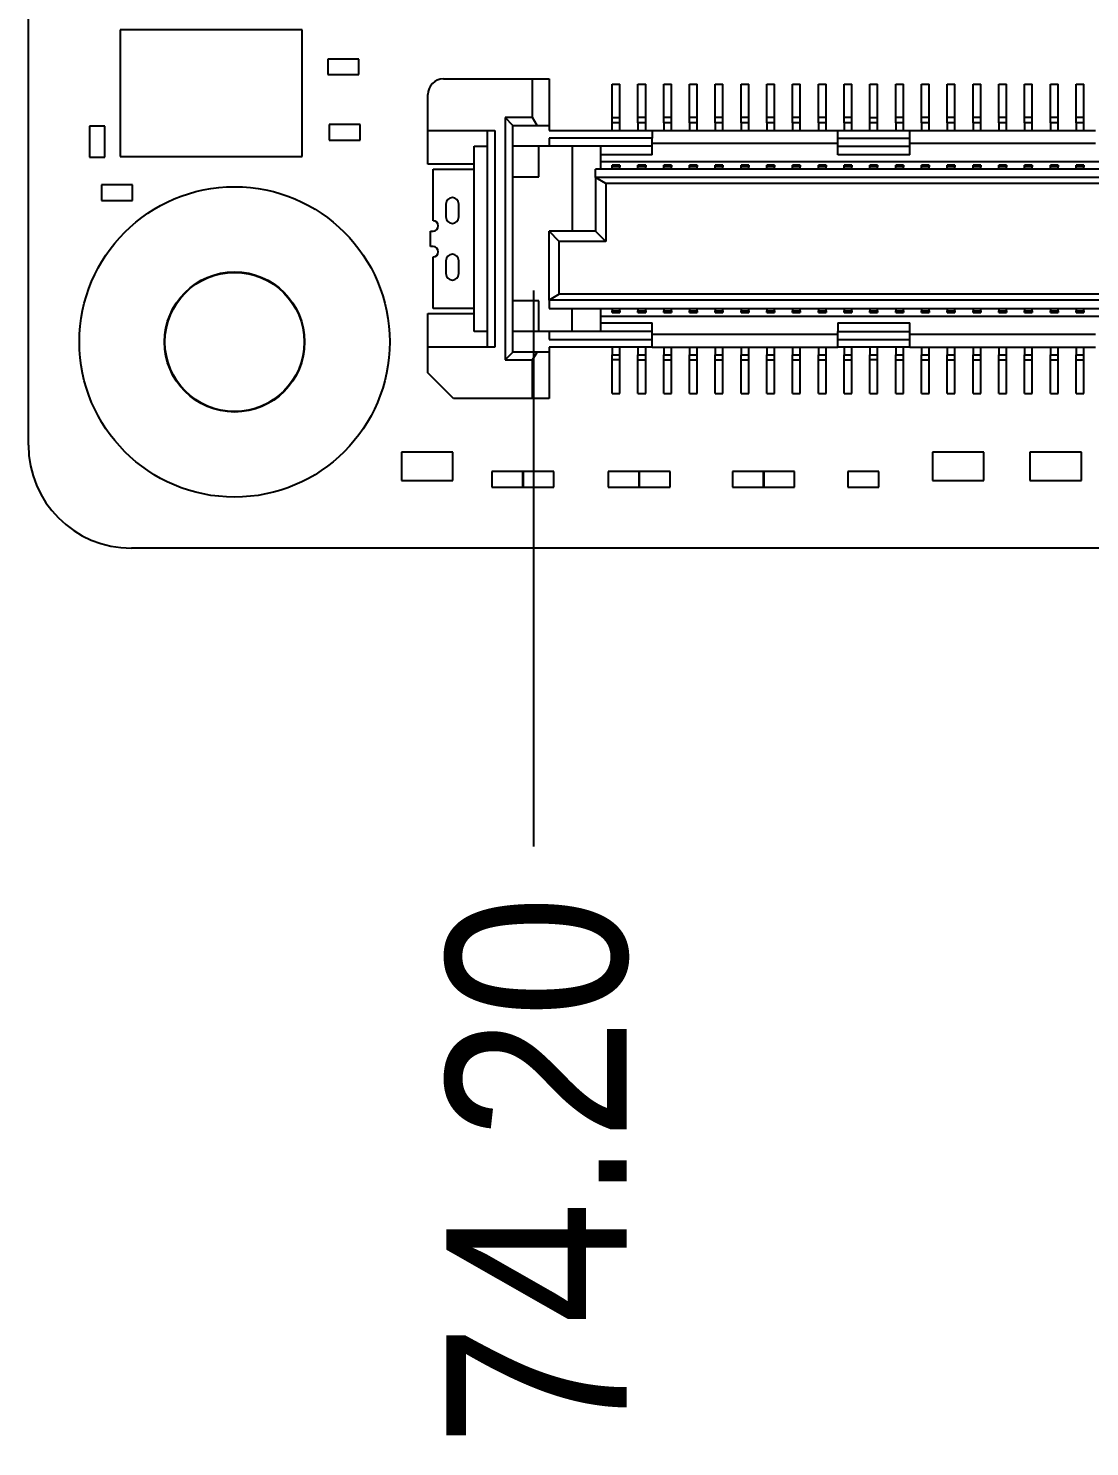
# Model space of a CAD drawing. Header units: millimetres. Extents: x 0 to 895, y 0 to 297.
# Drawn here: x 286.11 to 306.7, y 180.78 to 208.29 of the extents above; entities that cross this region are included whole.
import ezdxf

# ---------------------------------------------------------------- set-up
doc = ezdxf.new("R2010")
doc.units = ezdxf.units.MM
doc.layers.add('0-ADVANTECH-FORM', color=5, linetype='Continuous')
doc.styles.add('SLDTEXTSTYLE0', font='GOTHIC.TTF', dxfattribs={"width": 0.913})
doc.dimstyles.new('SLDDIMSTYLE3', dxfattribs={"dimtxt": 3.5, "dimasz": 3.302, "dimexe": 0, "dimexo": 0.0625, "dimgap": 0.875, "dimtad": 0, "dimtih": 1, "dimtoh": 1, "dimrnd": 1e-09, "dimzin": 4, "dimdsep": 46, "dimtxsty": 'SLDTEXTSTYLE0', "dimblk1": 'NONE', "dimblk2": 'NONE', "dimsah": 1, "dimcen": 0.09, "dimadec": 0, "dimazin": 1, "dimtfac": 1, "dimtofl": 0, "dimtmove": 0, "dimatfit": 3, "dimldrblk": 'NONE', "dimfxl": 1, "dimfrac": 2, "dimtolj": 1, "dimtzin": 12, "dimarcsym": 0})

# ---------------------------------------------------------------- blocks, each defined once
blk = doc.blocks.new('_D_13')
at = {"layer": '0-ADVANTECH-FORM', "transparency": 16777216}
blk.add_line((295.909, 203.204), (295.909, 192.416), dxfattribs=at)
at = {"layer": '0-ADVANTECH-FORM', "transparency": 16777216, "insert": (294.216, 180.778), "char_height": 3.5, "attachment_point": 1, "rotation": 90, "style": 'SLDTEXTSTYLE0'}
blk.add_mtext('74.20', dxfattribs=at)
blk = doc.blocks.new('_NONE')

msp = doc.modelspace()

# ---------------------------------------------------------------- linework, layer by layer
at = {"color": 7, "linetype": 'Continuous', "lineweight": 25}
for p, q in [((286.109, 200.204), (286.109, 251.204)), ((291.419, 208.258), (287.891, 208.258)), ((287.891, 208.258), (287.891, 205.803)), ((291.419, 205.803), (291.419, 208.258)), ((291.92, 207.689), (291.92, 207.388)), ((292.52, 207.689), (291.92, 207.689)), ((292.52, 207.388), (292.52, 207.689)), ((291.92, 207.388), (292.52, 207.388)), ((294.159, 207.304), (295.891, 207.304)), ((295.891, 206.554), (295.891, 207.304)), ((295.891, 207.304), (296.209, 207.304)), ((296.209, 207.304), (296.209, 206.404)), ((297.434, 207.204), (297.584, 207.204)), ((297.434, 206.554), (297.434, 207.204)), ((297.584, 206.554), (297.584, 207.204)), ((297.934, 207.204), (298.084, 207.204)), ((297.934, 206.554), (297.934, 207.204)), ((298.084, 206.554), (298.084, 207.204)), ((298.434, 207.204), (298.584, 207.204)), ((298.434, 206.554), (298.434, 207.204)), ((298.584, 206.554), (298.584, 207.204)), ((298.934, 207.204), (299.084, 207.204)), ((298.934, 206.554), (298.934, 207.204)), ((299.084, 206.554), (299.084, 207.204)), ((299.434, 207.204), (299.584, 207.204)), ((299.434, 206.554), (299.434, 207.204)), ((299.584, 206.554), (299.584, 207.204)), ((299.934, 207.204), (300.084, 207.204)), ((299.934, 206.554), (299.934, 207.204)), ((300.084, 206.554), (300.084, 207.204)), ((300.434, 207.204), (300.584, 207.204)), ((300.434, 206.554), (300.434, 207.204)), ((300.584, 206.554), (300.584, 207.204)), ((300.934, 207.204), (301.084, 207.204)), ((300.934, 206.554), (300.934, 207.204)), ((301.084, 206.554), (301.084, 207.204)), ((301.434, 207.204), (301.584, 207.204)), ((301.434, 206.554), (301.434, 207.204)), ((301.584, 206.554), (301.584, 207.204)), ((301.934, 207.204), (302.084, 207.204)), ((301.934, 206.554), (301.934, 207.204)), ((302.084, 206.554), (302.084, 207.204)), ((302.434, 207.204), (302.584, 207.204)), ((302.434, 206.554), (302.434, 207.204)), ((302.584, 206.554), (302.584, 207.204)), ((302.934, 207.204), (303.084, 207.204)), ((302.934, 206.554), (302.934, 207.204)), ((303.084, 206.554), (303.084, 207.204)), ((303.434, 207.204), (303.584, 207.204)), ((303.434, 206.554), (303.434, 207.204)), ((303.584, 206.554), (303.584, 207.204)), ((303.934, 207.204), (304.084, 207.204)), ((303.934, 206.554), (303.934, 207.204)), ((304.084, 206.554), (304.084, 207.204)), ((304.434, 207.204), (304.584, 207.204)), ((304.434, 206.554), (304.434, 207.204)), ((304.584, 206.554), (304.584, 207.204)), ((304.934, 207.204), (305.084, 207.204)), ((304.934, 206.554), (304.934, 207.204)), ((305.084, 206.554), (305.084, 207.204)), ((305.434, 207.204), (305.584, 207.204)), ((305.434, 206.554), (305.434, 207.204)), ((305.584, 206.554), (305.584, 207.204)), ((305.934, 207.204), (306.084, 207.204)), ((305.934, 206.554), (305.934, 207.204)), ((306.084, 206.554), (306.084, 207.204)), ((306.434, 207.204), (306.584, 207.204)), ((306.434, 206.554), (306.434, 207.204)), ((306.584, 206.554), (306.584, 207.204)), ((293.859, 206.304), (293.859, 207.004)), ((287.295, 206.391), (287.295, 205.791)), ((287.595, 206.391), (287.295, 206.391)), ((287.595, 205.791), (287.595, 206.391)), ((291.946, 206.419), (291.946, 206.118)), ((292.546, 206.419), (291.946, 206.419)), ((292.546, 206.118), (292.546, 206.419)), ((295.891, 206.554), (295.359, 206.554)), ((295.359, 206.554), (295.359, 201.854)), ((295.509, 206.404), (295.359, 206.554)), ((295.509, 206.404), (295.978, 206.404)), ((295.509, 202.004), (295.509, 206.404)), ((295.978, 206.404), (295.891, 206.554)), ((295.978, 206.404), (296.209, 206.404)), ((296.209, 206.404), (296.209, 206.304)), ((297.434, 206.554), (297.584, 206.554)), ((297.434, 206.454), (297.434, 206.554)), ((297.434, 206.304), (297.434, 206.454)), ((297.584, 206.454), (297.434, 206.454)), ((297.584, 206.454), (297.584, 206.554)), ((297.584, 206.304), (297.584, 206.454)), ((298.084, 206.554), (297.934, 206.554)), ((297.934, 206.454), (297.934, 206.554)), ((297.934, 206.454), (297.934, 206.304)), ((298.084, 206.454), (297.934, 206.454)), ((298.084, 206.454), (298.084, 206.554)), ((298.084, 206.304), (298.084, 206.454)), ((298.584, 206.554), (298.434, 206.554)), ((298.434, 206.454), (298.434, 206.554)), ((298.584, 206.454), (298.434, 206.454)), ((298.434, 206.454), (298.434, 206.304)), ((298.584, 206.454), (298.584, 206.554)), ((298.584, 206.304), (298.584, 206.454)), ((299.084, 206.554), (298.934, 206.554)), ((298.934, 206.454), (298.934, 206.554)), ((299.084, 206.454), (298.934, 206.454)), ((298.934, 206.454), (298.934, 206.304)), ((299.084, 206.454), (299.084, 206.554)), ((299.084, 206.304), (299.084, 206.454)), ((299.584, 206.554), (299.434, 206.554)), ((299.434, 206.454), (299.434, 206.554)), ((299.434, 206.454), (299.434, 206.304)), ((299.584, 206.454), (299.434, 206.454)), ((299.584, 206.454), (299.584, 206.554)), ((299.584, 206.304), (299.584, 206.454)), ((300.084, 206.554), (299.934, 206.554)), ((299.934, 206.454), (299.934, 206.554)), ((299.934, 206.454), (299.934, 206.304)), ((300.084, 206.454), (299.934, 206.454)), ((300.084, 206.454), (300.084, 206.554)), ((300.084, 206.304), (300.084, 206.454)), ((300.584, 206.554), (300.434, 206.554)), ((300.434, 206.454), (300.434, 206.554)), ((300.434, 206.454), (300.434, 206.304)), ((300.584, 206.454), (300.434, 206.454)), ((300.584, 206.454), (300.584, 206.554)), ((300.584, 206.304), (300.584, 206.454)), ((301.084, 206.554), (300.934, 206.554)), ((300.934, 206.454), (300.934, 206.554)), ((300.934, 206.454), (300.934, 206.304)), ((301.084, 206.454), (300.934, 206.454)), ((301.084, 206.454), (301.084, 206.554)), ((301.084, 206.304), (301.084, 206.454)), ((301.584, 206.554), (301.434, 206.554)), ((301.434, 206.454), (301.434, 206.554)), ((301.434, 206.454), (301.434, 206.304)), ((301.584, 206.454), (301.434, 206.454)), ((301.584, 206.454), (301.584, 206.554)), ((301.584, 206.304), (301.584, 206.454)), ((302.084, 206.554), (301.934, 206.554)), ((301.934, 206.454), (301.934, 206.554)), ((301.934, 206.454), (301.934, 206.304)), ((302.084, 206.454), (301.934, 206.454)), ((302.084, 206.454), (302.084, 206.554)), ((302.084, 206.304), (302.084, 206.454)), ((302.434, 206.554), (302.584, 206.554)), ((302.434, 206.454), (302.434, 206.554)), ((302.434, 206.304), (302.434, 206.454)), ((302.584, 206.454), (302.434, 206.454)), ((302.584, 206.454), (302.584, 206.554)), ((302.584, 206.304), (302.584, 206.454)), ((303.084, 206.554), (302.934, 206.554)), ((302.934, 206.454), (302.934, 206.554)), ((302.934, 206.454), (302.934, 206.304)), ((303.084, 206.454), (302.934, 206.454)), ((303.084, 206.454), (303.084, 206.554)), ((303.084, 206.304), (303.084, 206.454)), ((303.584, 206.554), (303.434, 206.554)), ((303.434, 206.454), (303.434, 206.554)), ((303.434, 206.454), (303.434, 206.304)), ((303.584, 206.454), (303.434, 206.454)), ((303.584, 206.454), (303.584, 206.554)), ((303.584, 206.304), (303.584, 206.454)), ((304.084, 206.554), (303.934, 206.554)), ((303.934, 206.454), (303.934, 206.554)), ((303.934, 206.454), (303.934, 206.304)), ((304.084, 206.454), (303.934, 206.454)), ((304.084, 206.454), (304.084, 206.554)), ((304.084, 206.304), (304.084, 206.454)), ((304.584, 206.554), (304.434, 206.554)), ((304.434, 206.454), (304.434, 206.554)), ((304.434, 206.454), (304.434, 206.304)), ((304.584, 206.454), (304.434, 206.454)), ((304.584, 206.454), (304.584, 206.554)), ((304.584, 206.304), (304.584, 206.454)), ((305.084, 206.554), (304.934, 206.554)), ((304.934, 206.454), (304.934, 206.554)), ((304.934, 206.454), (304.934, 206.304)), ((305.084, 206.454), (304.934, 206.454)), ((305.084, 206.454), (305.084, 206.554)), ((305.084, 206.304), (305.084, 206.454)), ((305.584, 206.554), (305.434, 206.554)), ((305.434, 206.454), (305.434, 206.554)), ((305.584, 206.454), (305.434, 206.454)), ((305.434, 206.454), (305.434, 206.304)), ((305.584, 206.454), (305.584, 206.554)), ((305.584, 206.304), (305.584, 206.454)), ((306.084, 206.554), (305.934, 206.554)), ((305.934, 206.454), (305.934, 206.554)), ((305.934, 206.454), (305.934, 206.304)), ((306.084, 206.454), (305.934, 206.454)), ((306.084, 206.454), (306.084, 206.554)), ((306.084, 206.304), (306.084, 206.454)), ((306.584, 206.554), (306.434, 206.554)), ((306.434, 206.454), (306.434, 206.554)), ((306.434, 206.454), (306.434, 206.304)), ((306.584, 206.454), (306.434, 206.454)), ((306.584, 206.454), (306.584, 206.554)), ((306.584, 206.304), (306.584, 206.454)), ((291.946, 206.118), (292.546, 206.118)), ((293.859, 206.304), (295.159, 206.304)), ((293.859, 205.654), (293.859, 206.304)), ((295.009, 206.304), (295.009, 202.104)), ((295.159, 206.304), (295.159, 202.104)), ((296.209, 206.304), (298.209, 206.304)), ((298.209, 206.154), (296.209, 206.154)), ((296.209, 206.154), (296.209, 206.004)), ((298.209, 206.304), (298.209, 206.154)), ((298.209, 206.304), (301.809, 206.304)), ((298.209, 206.004), (298.209, 206.154)), ((301.809, 206.054), (298.209, 206.054)), ((301.809, 206.154), (301.809, 206.304)), ((301.809, 206.304), (303.209, 206.304)), ((301.809, 206.154), (303.209, 206.154)), ((301.809, 206.004), (301.809, 206.154)), ((303.209, 206.154), (303.209, 206.304)), ((303.209, 206.304), (306.809, 206.304)), ((303.209, 206.004), (303.209, 206.154)), ((306.809, 206.054), (303.209, 206.054)), ((287.295, 205.791), (287.595, 205.791)), ((287.891, 205.803), (291.419, 205.803)), ((294.759, 206.004), (295.009, 206.004)), ((294.759, 202.404), (294.759, 206.004)), ((296.209, 206.004), (295.509, 206.004)), ((296.009, 205.404), (296.009, 206.004)), ((298.209, 206.004), (296.209, 206.004)), ((296.659, 206.004), (296.659, 204.354)), ((297.209, 206.004), (297.209, 205.834)), ((298.209, 205.834), (297.209, 205.834)), ((297.209, 205.834), (297.209, 205.704)), ((298.209, 205.834), (298.209, 206.004)), ((301.809, 206.004), (303.209, 206.004)), ((301.809, 205.834), (301.809, 206.004)), ((303.209, 205.834), (301.809, 205.834)), ((303.209, 205.834), (303.209, 206.004)), ((294.759, 205.654), (293.859, 205.654)), ((293.959, 204.554), (293.959, 205.554)), ((293.959, 205.554), (294.759, 205.554)), ((352.409, 205.554), (297.109, 205.554)), ((297.109, 205.394), (297.109, 205.554)), ((297.209, 205.704), (352.309, 205.704)), ((297.209, 205.704), (297.209, 205.554)), ((297.584, 205.634), (297.434, 205.634)), ((297.434, 205.601), (297.434, 205.634)), ((297.434, 205.554), (297.434, 205.601)), ((297.584, 205.601), (297.434, 205.601)), ((297.584, 205.634), (297.584, 205.601)), ((297.584, 205.554), (297.584, 205.601)), ((298.084, 205.634), (297.934, 205.634)), ((297.934, 205.601), (297.934, 205.634)), ((297.934, 205.554), (297.934, 205.601)), ((298.084, 205.601), (297.934, 205.601)), ((298.084, 205.634), (298.084, 205.601)), ((298.084, 205.554), (298.084, 205.601)), ((298.584, 205.634), (298.434, 205.634)), ((298.434, 205.601), (298.434, 205.634)), ((298.434, 205.554), (298.434, 205.601)), ((298.584, 205.601), (298.434, 205.601)), ((298.584, 205.634), (298.584, 205.601)), ((298.584, 205.554), (298.584, 205.601)), ((299.084, 205.634), (298.934, 205.634)), ((298.934, 205.601), (298.934, 205.634)), ((298.934, 205.554), (298.934, 205.601)), ((299.084, 205.601), (298.934, 205.601)), ((299.084, 205.634), (299.084, 205.601)), ((299.084, 205.554), (299.084, 205.601)), ((299.584, 205.634), (299.434, 205.634)), ((299.434, 205.601), (299.434, 205.634)), ((299.434, 205.554), (299.434, 205.601)), ((299.584, 205.601), (299.434, 205.601)), ((299.584, 205.634), (299.584, 205.601)), ((299.584, 205.554), (299.584, 205.601)), ((300.084, 205.634), (299.934, 205.634)), ((299.934, 205.601), (299.934, 205.634)), ((299.934, 205.554), (299.934, 205.601)), ((300.084, 205.601), (299.934, 205.601)), ((300.084, 205.634), (300.084, 205.601)), ((300.084, 205.554), (300.084, 205.601)), ((300.584, 205.634), (300.434, 205.634)), ((300.434, 205.601), (300.434, 205.634)), ((300.434, 205.554), (300.434, 205.601)), ((300.584, 205.601), (300.434, 205.601)), ((300.584, 205.634), (300.584, 205.601)), ((300.584, 205.554), (300.584, 205.601)), ((301.084, 205.634), (300.934, 205.634)), ((300.934, 205.601), (300.934, 205.634)), ((300.934, 205.554), (300.934, 205.601)), ((301.084, 205.601), (300.934, 205.601)), ((301.084, 205.634), (301.084, 205.601)), ((301.084, 205.554), (301.084, 205.601)), ((301.584, 205.634), (301.434, 205.634)), ((301.434, 205.601), (301.434, 205.634)), ((301.434, 205.554), (301.434, 205.601)), ((301.584, 205.601), (301.434, 205.601)), ((301.584, 205.634), (301.584, 205.601)), ((301.584, 205.554), (301.584, 205.601)), ((302.084, 205.634), (301.934, 205.634)), ((301.934, 205.601), (301.934, 205.634)), ((301.934, 205.554), (301.934, 205.601)), ((302.084, 205.601), (301.934, 205.601)), ((302.084, 205.634), (302.084, 205.601)), ((302.084, 205.554), (302.084, 205.601)), ((302.584, 205.634), (302.434, 205.634)), ((302.434, 205.601), (302.434, 205.634)), ((302.434, 205.554), (302.434, 205.601)), ((302.584, 205.601), (302.434, 205.601)), ((302.584, 205.634), (302.584, 205.601)), ((302.584, 205.554), (302.584, 205.601)), ((303.084, 205.634), (302.934, 205.634)), ((302.934, 205.601), (302.934, 205.634)), ((302.934, 205.554), (302.934, 205.601)), ((303.084, 205.601), (302.934, 205.601)), ((303.084, 205.634), (303.084, 205.601)), ((303.084, 205.554), (303.084, 205.601)), ((303.584, 205.634), (303.434, 205.634)), ((303.434, 205.601), (303.434, 205.634)), ((303.434, 205.554), (303.434, 205.601)), ((303.584, 205.601), (303.434, 205.601)), ((303.584, 205.634), (303.584, 205.601)), ((303.584, 205.554), (303.584, 205.601)), ((304.084, 205.634), (303.934, 205.634)), ((303.934, 205.601), (303.934, 205.634)), ((303.934, 205.554), (303.934, 205.601)), ((304.084, 205.601), (303.934, 205.601)), ((304.084, 205.634), (304.084, 205.601)), ((304.084, 205.554), (304.084, 205.601)), ((304.584, 205.634), (304.434, 205.634)), ((304.434, 205.601), (304.434, 205.634)), ((304.434, 205.554), (304.434, 205.601)), ((304.584, 205.601), (304.434, 205.601)), ((304.584, 205.634), (304.584, 205.601)), ((304.584, 205.554), (304.584, 205.601)), ((305.084, 205.634), (304.934, 205.634)), ((304.934, 205.601), (304.934, 205.634)), ((304.934, 205.554), (304.934, 205.601)), ((305.084, 205.601), (304.934, 205.601)), ((305.084, 205.634), (305.084, 205.601)), ((305.084, 205.554), (305.084, 205.601)), ((305.584, 205.634), (305.434, 205.634)), ((305.434, 205.601), (305.434, 205.634)), ((305.434, 205.554), (305.434, 205.601)), ((305.584, 205.601), (305.434, 205.601)), ((305.584, 205.634), (305.584, 205.601)), ((305.584, 205.554), (305.584, 205.601)), ((306.084, 205.634), (305.934, 205.634)), ((305.934, 205.601), (305.934, 205.634)), ((305.934, 205.554), (305.934, 205.601)), ((306.084, 205.601), (305.934, 205.601)), ((306.084, 205.634), (306.084, 205.601)), ((306.084, 205.554), (306.084, 205.601)), ((306.584, 205.634), (306.434, 205.634)), ((306.434, 205.601), (306.434, 205.634)), ((306.434, 205.554), (306.434, 205.601)), ((306.584, 205.601), (306.434, 205.601)), ((306.584, 205.634), (306.584, 205.601)), ((306.584, 205.554), (306.584, 205.601)), ((287.526, 205.25), (287.526, 204.95)), ((288.126, 205.25), (287.526, 205.25)), ((288.126, 204.95), (288.126, 205.25)), ((295.509, 205.404), (296.009, 205.404)), ((352.409, 205.394), (297.109, 205.394)), ((297.309, 205.28), (297.109, 205.394)), ((297.109, 205.394), (297.109, 204.354)), ((297.309, 205.28), (297.309, 204.154)), ((352.209, 205.28), (297.309, 205.28)), ((287.526, 204.95), (288.126, 204.95)), ((294.209, 204.879), (294.209, 204.629)), ((294.459, 204.629), (294.459, 204.879)), ((293.909, 204.054), (293.909, 204.354)), ((293.909, 204.354), (293.959, 204.354)), ((296.209, 203.014), (296.209, 204.354)), ((296.409, 204.154), (296.209, 204.354)), ((297.109, 204.354), (296.209, 204.354)), ((297.309, 204.154), (296.409, 204.154)), ((296.409, 203.129), (296.409, 204.154)), ((297.309, 204.154), (297.109, 204.354)), ((293.959, 204.054), (293.909, 204.054)), ((293.959, 202.854), (293.959, 203.854)), ((294.209, 203.779), (294.209, 203.529)), ((294.459, 203.529), (294.459, 203.779)), ((296.409, 203.129), (296.209, 203.014)), ((353.309, 203.014), (296.209, 203.014)), ((296.209, 203.014), (296.209, 202.854)), ((353.109, 203.129), (296.409, 203.129)), ((293.859, 202.754), (294.759, 202.754)), ((293.859, 202.104), (293.859, 202.754)), ((294.759, 202.854), (293.959, 202.854)), ((296.009, 203.004), (295.509, 203.004)), ((296.009, 202.404), (296.009, 203.004)), ((296.209, 202.854), (353.309, 202.854)), ((296.659, 202.404), (296.659, 202.854)), ((297.209, 202.854), (297.209, 202.704)), ((297.434, 202.854), (297.434, 202.808)), ((297.434, 202.808), (297.584, 202.808)), ((297.434, 202.774), (297.434, 202.808)), ((297.434, 202.774), (297.584, 202.774)), ((297.584, 202.808), (297.584, 202.854)), ((297.584, 202.808), (297.584, 202.774)), ((297.934, 202.854), (297.934, 202.808)), ((297.934, 202.808), (298.084, 202.808)), ((297.934, 202.774), (297.934, 202.808)), ((297.934, 202.774), (298.084, 202.774)), ((298.084, 202.808), (298.084, 202.854)), ((298.084, 202.808), (298.084, 202.774)), ((298.434, 202.854), (298.434, 202.808)), ((298.434, 202.808), (298.584, 202.808)), ((298.434, 202.774), (298.434, 202.808)), ((298.434, 202.774), (298.584, 202.774)), ((298.584, 202.808), (298.584, 202.854)), ((298.584, 202.808), (298.584, 202.774)), ((298.934, 202.854), (298.934, 202.808)), ((298.934, 202.808), (299.084, 202.808)), ((298.934, 202.774), (298.934, 202.808)), ((298.934, 202.774), (299.084, 202.774)), ((299.084, 202.808), (299.084, 202.854)), ((299.084, 202.808), (299.084, 202.774)), ((299.434, 202.854), (299.434, 202.808)), ((299.434, 202.808), (299.584, 202.808)), ((299.434, 202.774), (299.434, 202.808)), ((299.434, 202.774), (299.584, 202.774)), ((299.584, 202.808), (299.584, 202.854)), ((299.584, 202.808), (299.584, 202.774)), ((299.934, 202.854), (299.934, 202.808)), ((299.934, 202.808), (300.084, 202.808)), ((299.934, 202.774), (299.934, 202.808)), ((299.934, 202.774), (300.084, 202.774)), ((300.084, 202.808), (300.084, 202.854)), ((300.084, 202.808), (300.084, 202.774)), ((300.434, 202.854), (300.434, 202.808)), ((300.434, 202.808), (300.584, 202.808)), ((300.434, 202.774), (300.434, 202.808)), ((300.434, 202.774), (300.584, 202.774)), ((300.584, 202.808), (300.584, 202.854)), ((300.584, 202.808), (300.584, 202.774)), ((300.934, 202.854), (300.934, 202.808)), ((300.934, 202.808), (301.084, 202.808)), ((300.934, 202.774), (300.934, 202.808)), ((300.934, 202.774), (301.084, 202.774)), ((301.084, 202.808), (301.084, 202.854)), ((301.084, 202.808), (301.084, 202.774)), ((301.434, 202.854), (301.434, 202.808)), ((301.434, 202.808), (301.584, 202.808)), ((301.434, 202.774), (301.434, 202.808)), ((301.434, 202.774), (301.584, 202.774)), ((301.584, 202.808), (301.584, 202.854)), ((301.584, 202.808), (301.584, 202.774)), ((301.934, 202.854), (301.934, 202.808)), ((301.934, 202.808), (302.084, 202.808)), ((301.934, 202.774), (301.934, 202.808)), ((301.934, 202.774), (302.084, 202.774)), ((302.084, 202.808), (302.084, 202.854)), ((302.084, 202.808), (302.084, 202.774)), ((302.434, 202.854), (302.434, 202.808)), ((302.434, 202.808), (302.584, 202.808)), ((302.434, 202.774), (302.434, 202.808)), ((302.434, 202.774), (302.584, 202.774)), ((302.584, 202.808), (302.584, 202.854)), ((302.584, 202.808), (302.584, 202.774)), ((302.934, 202.854), (302.934, 202.808)), ((302.934, 202.808), (303.084, 202.808)), ((302.934, 202.774), (302.934, 202.808)), ((302.934, 202.774), (303.084, 202.774)), ((303.084, 202.808), (303.084, 202.854)), ((303.084, 202.808), (303.084, 202.774)), ((303.434, 202.854), (303.434, 202.808)), ((303.434, 202.808), (303.584, 202.808)), ((303.434, 202.774), (303.434, 202.808)), ((303.434, 202.774), (303.584, 202.774)), ((303.584, 202.808), (303.584, 202.854)), ((303.584, 202.808), (303.584, 202.774)), ((303.934, 202.854), (303.934, 202.808)), ((303.934, 202.808), (304.084, 202.808)), ((303.934, 202.774), (303.934, 202.808)), ((303.934, 202.774), (304.084, 202.774)), ((304.084, 202.808), (304.084, 202.854)), ((304.084, 202.808), (304.084, 202.774)), ((304.434, 202.854), (304.434, 202.808)), ((304.434, 202.808), (304.584, 202.808)), ((304.434, 202.774), (304.434, 202.808)), ((304.434, 202.774), (304.584, 202.774)), ((304.584, 202.808), (304.584, 202.854)), ((304.584, 202.808), (304.584, 202.774)), ((304.934, 202.854), (304.934, 202.808)), ((304.934, 202.808), (305.084, 202.808)), ((304.934, 202.774), (304.934, 202.808)), ((304.934, 202.774), (305.084, 202.774)), ((305.084, 202.808), (305.084, 202.854)), ((305.084, 202.808), (305.084, 202.774)), ((305.434, 202.854), (305.434, 202.808)), ((305.434, 202.808), (305.584, 202.808)), ((305.434, 202.774), (305.434, 202.808)), ((305.434, 202.774), (305.584, 202.774)), ((305.584, 202.808), (305.584, 202.854)), ((305.584, 202.808), (305.584, 202.774)), ((305.934, 202.854), (305.934, 202.808)), ((305.934, 202.808), (306.084, 202.808)), ((305.934, 202.774), (305.934, 202.808)), ((305.934, 202.774), (306.084, 202.774)), ((306.084, 202.808), (306.084, 202.854)), ((306.084, 202.808), (306.084, 202.774)), ((306.434, 202.854), (306.434, 202.808)), ((306.434, 202.808), (306.584, 202.808)), ((306.434, 202.774), (306.434, 202.808)), ((306.434, 202.774), (306.584, 202.774)), ((306.584, 202.808), (306.584, 202.854)), ((306.584, 202.808), (306.584, 202.774)), ((297.209, 202.704), (352.309, 202.704)), ((297.209, 202.704), (297.209, 202.574)), ((297.209, 202.574), (298.209, 202.574)), ((297.209, 202.574), (297.209, 202.404)), ((298.209, 202.404), (298.209, 202.574)), ((301.809, 202.574), (303.209, 202.574)), ((301.809, 202.574), (301.809, 202.404)), ((303.209, 202.404), (303.209, 202.574)), ((295.009, 202.404), (294.759, 202.404)), ((296.209, 202.404), (295.509, 202.404)), ((296.209, 202.404), (296.209, 202.254)), ((298.209, 202.404), (296.209, 202.404)), ((296.209, 202.254), (298.209, 202.254)), ((298.209, 202.254), (298.209, 202.404)), ((298.209, 202.354), (301.809, 202.354)), ((298.209, 202.104), (298.209, 202.254)), ((301.809, 202.404), (303.209, 202.404)), ((301.809, 202.254), (301.809, 202.404)), ((301.809, 202.254), (303.209, 202.254)), ((301.809, 202.104), (301.809, 202.254)), ((303.209, 202.254), (303.209, 202.404)), ((303.209, 202.354), (306.809, 202.354)), ((303.209, 202.104), (303.209, 202.254)), ((293.859, 201.604), (293.859, 202.104)), ((295.159, 202.104), (293.859, 202.104)), ((295.359, 201.854), (295.509, 202.004)), ((295.978, 202.004), (295.509, 202.004)), ((295.891, 201.854), (295.978, 202.004)), ((296.209, 202.004), (295.978, 202.004)), ((298.209, 202.104), (296.209, 202.104)), ((296.209, 202.104), (296.209, 202.004)), ((296.209, 202.004), (296.209, 201.104)), ((297.434, 202.104), (297.434, 201.954)), ((297.434, 201.954), (297.584, 201.954)), ((297.434, 201.854), (297.434, 201.954)), ((297.584, 201.954), (297.584, 202.104)), ((297.584, 201.854), (297.584, 201.954)), ((297.934, 202.104), (297.934, 201.954)), ((297.934, 201.954), (298.084, 201.954)), ((297.934, 201.854), (297.934, 201.954)), ((298.084, 201.954), (298.084, 202.104)), ((298.084, 201.854), (298.084, 201.954)), ((298.209, 202.104), (301.809, 202.104)), ((298.434, 202.104), (298.434, 201.954)), ((298.434, 201.954), (298.584, 201.954)), ((298.434, 201.854), (298.434, 201.954)), ((298.584, 201.954), (298.584, 202.104)), ((298.584, 201.854), (298.584, 201.954)), ((298.934, 202.104), (298.934, 201.954)), ((298.934, 201.954), (299.084, 201.954)), ((298.934, 201.854), (298.934, 201.954)), ((299.084, 201.954), (299.084, 202.104)), ((299.084, 201.854), (299.084, 201.954)), ((299.434, 202.104), (299.434, 201.954)), ((299.434, 201.954), (299.584, 201.954)), ((299.434, 201.854), (299.434, 201.954)), ((299.584, 201.954), (299.584, 202.104)), ((299.584, 201.854), (299.584, 201.954)), ((299.934, 202.104), (299.934, 201.954)), ((299.934, 201.954), (300.084, 201.954)), ((299.934, 201.854), (299.934, 201.954)), ((300.084, 201.954), (300.084, 202.104)), ((300.084, 201.854), (300.084, 201.954)), ((300.434, 202.104), (300.434, 201.954)), ((300.434, 201.954), (300.584, 201.954)), ((300.434, 201.854), (300.434, 201.954)), ((300.584, 201.954), (300.584, 202.104)), ((300.584, 201.854), (300.584, 201.954)), ((300.934, 202.104), (300.934, 201.954)), ((300.934, 201.954), (301.084, 201.954)), ((300.934, 201.854), (300.934, 201.954)), ((301.084, 201.954), (301.084, 202.104)), ((301.084, 201.854), (301.084, 201.954)), ((301.434, 202.104), (301.434, 201.954)), ((301.434, 201.954), (301.584, 201.954)), ((301.434, 201.854), (301.434, 201.954)), ((301.584, 201.954), (301.584, 202.104)), ((301.584, 201.854), (301.584, 201.954)), ((303.209, 202.104), (301.809, 202.104)), ((301.934, 202.104), (301.934, 201.954)), ((301.934, 201.954), (302.084, 201.954)), ((301.934, 201.854), (301.934, 201.954)), ((302.084, 201.954), (302.084, 202.104)), ((302.084, 201.854), (302.084, 201.954)), ((302.434, 202.104), (302.434, 201.954)), ((302.434, 201.954), (302.584, 201.954)), ((302.434, 201.854), (302.434, 201.954)), ((302.584, 201.954), (302.584, 202.104)), ((302.584, 201.854), (302.584, 201.954)), ((302.934, 202.104), (302.934, 201.954)), ((302.934, 201.954), (303.084, 201.954)), ((302.934, 201.854), (302.934, 201.954)), ((303.084, 201.954), (303.084, 202.104)), ((303.084, 201.854), (303.084, 201.954)), ((303.209, 202.104), (306.809, 202.104)), ((303.434, 202.104), (303.434, 201.954)), ((303.434, 201.954), (303.584, 201.954)), ((303.434, 201.854), (303.434, 201.954)), ((303.584, 201.954), (303.584, 202.104)), ((303.584, 201.854), (303.584, 201.954)), ((303.934, 202.104), (303.934, 201.954)), ((303.934, 201.954), (304.084, 201.954)), ((303.934, 201.854), (303.934, 201.954)), ((304.084, 201.954), (304.084, 202.104)), ((304.084, 201.854), (304.084, 201.954)), ((304.434, 202.104), (304.434, 201.954)), ((304.434, 201.954), (304.584, 201.954)), ((304.434, 201.854), (304.434, 201.954)), ((304.584, 201.954), (304.584, 202.104)), ((304.584, 201.854), (304.584, 201.954)), ((304.934, 202.104), (304.934, 201.954)), ((304.934, 201.954), (305.084, 201.954)), ((304.934, 201.854), (304.934, 201.954)), ((305.084, 201.954), (305.084, 202.104)), ((305.084, 201.854), (305.084, 201.954)), ((305.434, 202.104), (305.434, 201.954)), ((305.434, 201.954), (305.584, 201.954)), ((305.434, 201.854), (305.434, 201.954)), ((305.584, 201.954), (305.584, 202.104)), ((305.584, 201.854), (305.584, 201.954)), ((305.934, 202.104), (305.934, 201.954)), ((305.934, 201.954), (306.084, 201.954)), ((305.934, 201.854), (305.934, 201.954)), ((306.084, 201.954), (306.084, 202.104)), ((306.084, 201.854), (306.084, 201.954)), ((306.434, 202.104), (306.434, 201.954)), ((306.434, 201.954), (306.584, 201.954)), ((306.434, 201.854), (306.434, 201.954)), ((306.584, 201.954), (306.584, 202.104)), ((306.584, 201.854), (306.584, 201.954)), ((295.359, 201.854), (295.891, 201.854)), ((295.891, 201.104), (295.891, 201.854)), ((297.584, 201.854), (297.434, 201.854)), ((297.434, 201.204), (297.434, 201.854)), ((297.584, 201.204), (297.584, 201.854)), ((297.934, 201.854), (298.084, 201.854)), ((297.934, 201.204), (297.934, 201.854)), ((298.084, 201.204), (298.084, 201.854)), ((298.434, 201.854), (298.584, 201.854)), ((298.434, 201.204), (298.434, 201.854)), ((298.584, 201.204), (298.584, 201.854)), ((298.934, 201.854), (299.084, 201.854)), ((298.934, 201.204), (298.934, 201.854)), ((299.084, 201.204), (299.084, 201.854)), ((299.434, 201.854), (299.584, 201.854)), ((299.434, 201.204), (299.434, 201.854)), ((299.584, 201.204), (299.584, 201.854)), ((299.934, 201.854), (300.084, 201.854)), ((299.934, 201.204), (299.934, 201.854)), ((300.084, 201.204), (300.084, 201.854)), ((300.434, 201.854), (300.584, 201.854)), ((300.434, 201.204), (300.434, 201.854)), ((300.584, 201.204), (300.584, 201.854)), ((300.934, 201.854), (301.084, 201.854)), ((300.934, 201.204), (300.934, 201.854)), ((301.084, 201.204), (301.084, 201.854)), ((301.434, 201.854), (301.584, 201.854)), ((301.434, 201.204), (301.434, 201.854)), ((301.584, 201.204), (301.584, 201.854)), ((301.934, 201.854), (302.084, 201.854)), ((301.934, 201.204), (301.934, 201.854)), ((302.084, 201.204), (302.084, 201.854)), ((302.584, 201.854), (302.434, 201.854)), ((302.434, 201.204), (302.434, 201.854)), ((302.584, 201.204), (302.584, 201.854)), ((302.934, 201.854), (303.084, 201.854)), ((302.934, 201.204), (302.934, 201.854)), ((303.084, 201.204), (303.084, 201.854)), ((303.434, 201.854), (303.584, 201.854)), ((303.434, 201.204), (303.434, 201.854)), ((303.584, 201.204), (303.584, 201.854)), ((303.934, 201.854), (304.084, 201.854)), ((303.934, 201.204), (303.934, 201.854)), ((304.084, 201.204), (304.084, 201.854)), ((304.434, 201.854), (304.584, 201.854)), ((304.434, 201.204), (304.434, 201.854)), ((304.584, 201.204), (304.584, 201.854)), ((304.934, 201.854), (305.084, 201.854)), ((304.934, 201.204), (304.934, 201.854)), ((305.084, 201.204), (305.084, 201.854)), ((305.434, 201.854), (305.584, 201.854)), ((305.434, 201.204), (305.434, 201.854)), ((305.584, 201.204), (305.584, 201.854)), ((305.934, 201.854), (306.084, 201.854)), ((305.934, 201.204), (305.934, 201.854)), ((306.084, 201.204), (306.084, 201.854)), ((306.434, 201.854), (306.584, 201.854)), ((306.434, 201.204), (306.434, 201.854)), ((306.584, 201.204), (306.584, 201.854)), ((294.359, 201.104), (293.859, 201.604)), ((295.891, 201.104), (294.359, 201.104)), ((296.209, 201.104), (295.891, 201.104)), ((297.434, 201.204), (297.584, 201.204)), ((297.934, 201.204), (298.084, 201.204)), ((298.434, 201.204), (298.584, 201.204)), ((298.934, 201.204), (299.084, 201.204)), ((299.434, 201.204), (299.584, 201.204)), ((299.934, 201.204), (300.084, 201.204)), ((300.434, 201.204), (300.584, 201.204)), ((300.934, 201.204), (301.084, 201.204)), ((301.434, 201.204), (301.584, 201.204)), ((301.934, 201.204), (302.084, 201.204)), ((302.434, 201.204), (302.584, 201.204)), ((302.934, 201.204), (303.084, 201.204)), ((303.434, 201.204), (303.584, 201.204)), ((303.934, 201.204), (304.084, 201.204)), ((304.434, 201.204), (304.584, 201.204)), ((304.934, 201.204), (305.084, 201.204)), ((305.434, 201.204), (305.584, 201.204)), ((305.934, 201.204), (306.084, 201.204)), ((306.434, 201.204), (306.584, 201.204)), ((293.346, 200.067), (293.346, 199.516)), ((294.346, 200.067), (293.346, 200.067)), ((294.346, 199.516), (294.346, 200.067)), ((303.646, 200.067), (303.646, 199.516)), ((304.646, 200.067), (303.646, 200.067)), ((304.646, 199.516), (304.646, 200.067)), ((305.538, 200.067), (305.538, 199.516)), ((306.538, 200.067), (305.538, 200.067)), ((306.538, 199.516), (306.538, 200.067)), ((293.346, 199.516), (294.346, 199.516)), ((295.101, 199.688), (295.101, 199.387)), ((295.701, 199.688), (295.101, 199.688)), ((295.701, 199.387), (295.701, 199.688)), ((295.705, 199.688), (295.705, 199.387)), ((296.305, 199.688), (295.705, 199.688)), ((296.305, 199.387), (296.305, 199.688)), ((297.356, 199.688), (297.356, 199.387)), ((297.956, 199.688), (297.356, 199.688)), ((297.956, 199.387), (297.956, 199.688)), ((297.96, 199.688), (297.96, 199.387)), ((298.56, 199.688), (297.96, 199.688)), ((298.56, 199.387), (298.56, 199.688)), ((299.769, 199.688), (299.769, 199.387)), ((300.369, 199.688), (299.769, 199.688)), ((300.369, 199.387), (300.369, 199.688)), ((300.373, 199.688), (300.373, 199.387)), ((300.973, 199.688), (300.373, 199.688)), ((300.973, 199.387), (300.973, 199.688)), ((302.004, 199.688), (302.004, 199.387)), ((302.604, 199.688), (302.004, 199.688)), ((302.604, 199.387), (302.604, 199.688)), ((303.646, 199.516), (304.646, 199.516)), ((305.538, 199.516), (306.538, 199.516)), ((295.101, 199.387), (295.701, 199.387)), ((295.705, 199.387), (296.305, 199.387)), ((297.356, 199.387), (297.956, 199.387)), ((297.96, 199.387), (298.56, 199.387)), ((299.769, 199.387), (300.369, 199.387)), ((300.373, 199.387), (300.973, 199.387)), ((302.004, 199.387), (302.604, 199.387)), ((368.109, 198.204), (288.109, 198.204))]:
    msp.add_line(p, q, dxfattribs=at)
for radius in [3.01, 1.359, 1.35]:
    msp.add_circle((290.109, 202.204), radius, dxfattribs=at)
for centre, radius, start, end in [((294.159, 207.004), 0.3, 90, 180), ((294.334, 204.879), 0.125, 360, 180), ((293.959, 204.454), 0.1, 270, 90), ((294.334, 204.629), 0.125, 180, 0), ((293.959, 203.954), 0.1, 270, 90), ((294.334, 203.779), 0.125, 360, 180), ((294.334, 203.529), 0.125, 180, 0), ((288.109, 200.204), 2, 180.0015, 269.9985)]:
    msp.add_arc(centre, radius, start, end, dxfattribs=at)

# ---------------------------------------------------------------- dimensions: what is measured, and where the dimension line sits
at = {"layer": '0-ADVANTECH-FORM'}
dim = msp.add_ordinate_dim(feature_location=(295.909, 204.204), offset=(0, -11.789), dtype=1, origin=(370.109, 200.204), dimstyle='SLDDIMSTYLE3', dxfattribs=at)
dim.commit()
dim.dimension.update_dxf_attribs({"geometry": '_D_13', "text_midpoint": (295.909, 186.597)})

doc.saveas('drawing.dxf')
